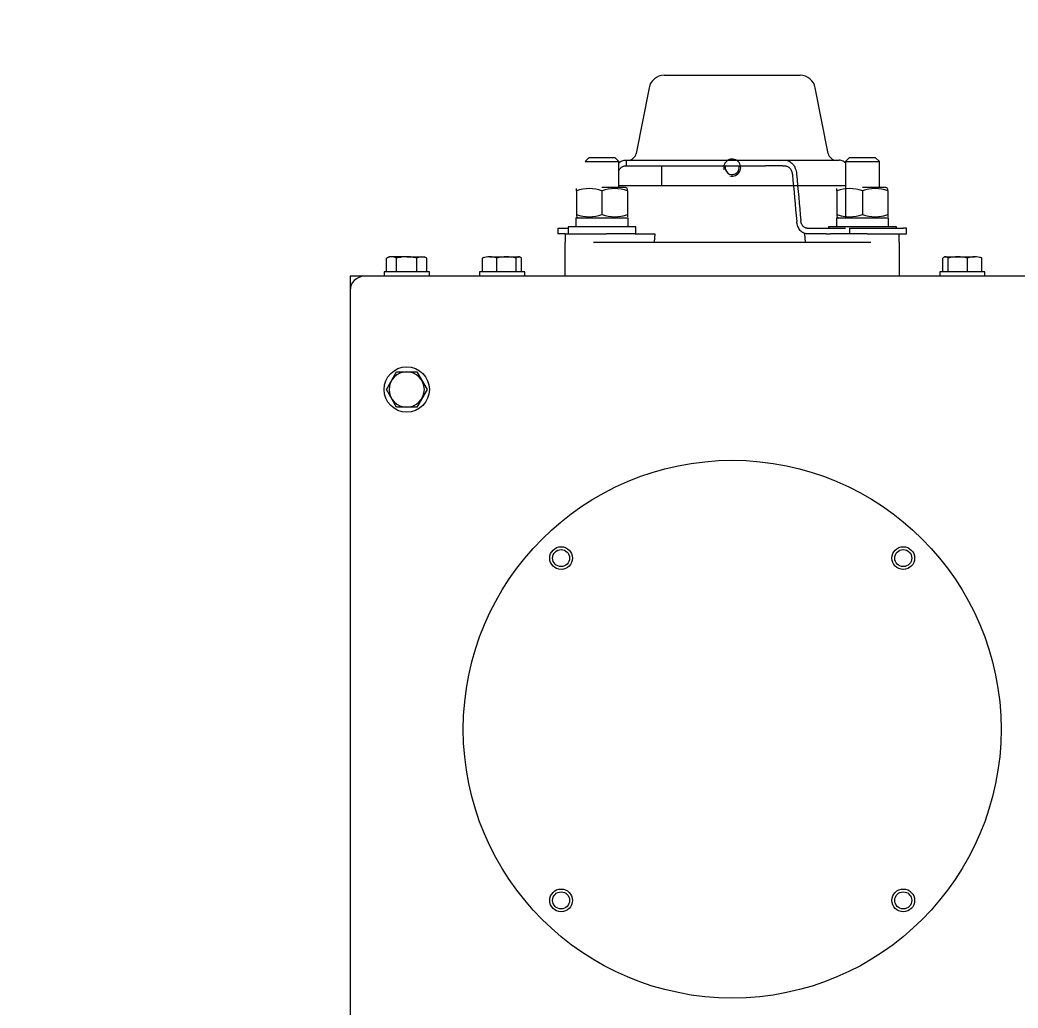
# Model space of a CAD drawing. Extents: x -681219 to -550379, y -242630 to -158199.
# Drawn here: x -573997.5 to -573644.8, y -222165.2 to -221816.2 of the extents above; entities that cross this region are included whole.
import ezdxf

# ---------------------------------------------------------------- set-up
doc = ezdxf.new("R2010")
doc.units = 0
doc.header["$LTSCALE"] = 1000
doc.linetypes.add('C2', pattern=[17, 14, -1, 1, -1])
for name, color, linetype in [('88019900427', 7, 'CONTINUOUS'), ('AAD0802002', 7, 'CONTINUOUS'), ('AAD0803002', 7, 'CONTINUOUS'), ('BAC1204501', 7, 'CONTINUOUS'), ('DAE09050701', 7, 'CONTINUOUS'), ('FAA00601', 7, 'CONTINUOUS'), ('FAA01201', 7, 'CONTINUOUS'), ('GAB00802', 7, 'CONTINUOUS'), ('GAB01201', 7, 'CONTINUOUS'), ('GAE01201', 7, 'CONTINUOUS'), ('GZDH011002071', 7, 'CONTINUOUS'), ('GZDH011027981', 7, 'CONTINUOUS'), ('GZDH011028001', 7, 'CONTINUOUS'), ('NEW1', 2, 'CONTINUOUS'), ('中心线', 4, 'C2')]:
    doc.layers.add(name, color=color, linetype=linetype)
doc.styles.add('ISOCP', font='isocp.shx', dxfattribs={"bigfont": 'gbcbig.shx'})
doc.dimstyles.new('STD2', dxfattribs={"dimscale": 40, "dimtxt": 2.5, "dimasz": 2.5, "dimexe": 1, "dimexo": 0.7, "dimgap": 0.7, "dimtad": 1, "dimdec": 0, "dimdsep": 46, "dimtxsty": 'ISOCP', "dimcen": 2.5, "dimadec": 1, "dimazin": 2, "dimtfac": 1, "dimtdec": 0, "dimtmove": 0, "dimatfit": 3, "dimfxl": 0, "dimarcsym": 0})

# ---------------------------------------------------------------- blocks, each defined once
blk = doc.blocks.new('fushitu')
at = {"layer": '88019900427', "color": 7, "linetype": 'Continuous'}
for p, q in [((5193.02, 1781), (5240.98, 1781)), ((5187.63, 1776.56), (5183.08, 1753.42)), ((5250.92, 1753.42), (5246.37, 1776.56)), ((5179.22, 1751), (5179.5, 1751)), ((5179.5, 1751), (5228.82, 1751)), ((5179.5, 1751), (5179.5, 1749)), ((5228.82, 1751), (5234.95, 1751)), ((5234.95, 1751), (5235.68, 1751)), ((5235.68, 1751), (5254.78, 1751)), ((5179.22, 1749), (5179.5, 1749)), ((5179.5, 1749), (5228.82, 1749)), ((5234.95, 1749), (5228.82, 1749)), ((5234.95, 1749), (5235.68, 1749)), ((5155.43, 1727), (5156.9, 1727)), ((5155.43, 1727), (5155.43, 1725)), ((5156.9, 1725), (5155.43, 1725)), ((5156.9, 1727), (5159, 1727)), ((5158, 1725), (5156.9, 1725)), ((5243.44, 1727), (5247.09, 1727)), ((5247.09, 1725), (5243.44, 1725)), ((5247.09, 1727), (5249.92, 1727)), ((5249.92, 1725), (5247.09, 1725)), ((5249.92, 1727), (5257, 1727)), ((5250.21, 1725), (5249.92, 1725)), ((5258.43, 1727), (5264.64, 1727)), ((5258.43, 1727), (5258.43, 1725)), ((5264.64, 1725), (5258.43, 1725)), ((5264.64, 1727), (5277.49, 1727)), ((5264.64, 1725), (5266.7, 1725)), ((5276, 1725), (5277.49, 1725)), ((5278.57, 1727), (5277.49, 1727)), ((5277.49, 1725), (5278.57, 1725)), ((5278.57, 1725), (5278.57, 1727))]:
    blk.add_line(p, q, dxfattribs=at)
for centre, radius, start, end in [((5193.02, 1775.5), 5.5, 90, 168.887), ((5240.98, 1775.5), 5.5, 11.113, 90), ((5180.14, 1754), 3, 270, 348.887), ((5253.86, 1754), 3, 191.113, 270)]:
    blk.add_arc(centre, radius, start, end, dxfattribs=at)
for points, knots in [([(5176.97, 1750.09), (5177.03, 1750.14), (5177.09, 1750.19), (5177.36, 1750.41), (5177.58, 1750.55), (5178.03, 1750.77), (5178.27, 1750.86), (5178.74, 1750.97), (5178.98, 1751), (5179.22, 1751)], [0.5889926, 0.5889926, 0.5889926, 0.5889926, 0.625, 0.625, 0.75, 0.75, 0.875, 0.875, 1, 1, 1, 1]), ([(5235.68, 1751), (5235.93, 1751), (5236.16, 1750.97), (5236.64, 1750.86), (5236.88, 1750.77), (5237.33, 1750.55), (5237.55, 1750.41), (5237.97, 1750.08), (5238.17, 1749.88), (5238.54, 1749.45), (5238.71, 1749.21), (5239.02, 1748.69), (5239.16, 1748.41), (5239.4, 1747.81), (5239.49, 1747.5), (5239.65, 1746.86), (5239.7, 1746.52), (5239.73, 1746.18)], [0, 0, 0, 0, 0.125, 0.125, 0.25, 0.25, 0.375, 0.375, 0.5, 0.5, 0.625, 0.625, 0.75, 0.75, 0.875, 0.875, 1, 1, 1, 1]), ([(5257.02, 1750.1), (5256.96, 1750.15), (5256.91, 1750.19), (5256.64, 1750.41), (5256.42, 1750.55), (5255.97, 1750.77), (5255.73, 1750.86), (5255.26, 1750.97), (5255.02, 1751), (5254.78, 1751)], [0.5912663, 0.5912663, 0.5912663, 0.5912663, 0.625, 0.625, 0.75, 0.75, 0.875, 0.875, 1, 1, 1, 1]), ([(5176.97, 1747.26), (5177.04, 1747.41), (5177.11, 1747.56), (5177.29, 1747.86), (5177.41, 1748.02), (5177.64, 1748.29), (5177.77, 1748.41), (5178.04, 1748.62), (5178.18, 1748.71), (5178.47, 1748.86), (5178.61, 1748.91), (5178.92, 1748.98), (5179.07, 1749), (5179.22, 1749)], [0.2716801, 0.2716801, 0.2716801, 0.2716801, 0.375, 0.375, 0.5, 0.5, 0.625, 0.625, 0.75, 0.75, 0.875, 0.875, 1, 1, 1, 1]), ([(5235.68, 1749), (5235.84, 1749), (5235.99, 1748.98), (5236.29, 1748.91), (5236.44, 1748.86), (5236.73, 1748.71), (5236.87, 1748.62), (5237.14, 1748.41), (5237.27, 1748.29), (5237.5, 1748.01), (5237.61, 1747.86), (5237.81, 1747.53), (5237.9, 1747.35), (5238.05, 1746.97), (5238.11, 1746.77), (5238.21, 1746.36), (5238.25, 1746.15), (5238.27, 1745.93)], [0, 0, 0, 0, 0.125, 0.125, 0.25, 0.25, 0.375, 0.375, 0.5, 0.5, 0.625, 0.625, 0.75, 0.75, 0.875, 0.875, 1, 1, 1, 1]), ([(5243.44, 1725), (5243.22, 1725), (5243, 1725.03), (5242.57, 1725.13), (5242.36, 1725.21), (5241.96, 1725.42), (5241.76, 1725.55), (5241.38, 1725.85), (5241.2, 1726.03), (5240.87, 1726.42), (5240.71, 1726.64), (5240.43, 1727.11), (5240.31, 1727.37), (5240.1, 1727.91), (5240.01, 1728.19), (5239.87, 1728.77), (5239.82, 1729.08), (5239.79, 1729.38)], [0, 0, 0, 0, 0.125, 0.125, 0.25, 0.25, 0.375, 0.375, 0.5, 0.5, 0.625, 0.625, 0.75, 0.75, 0.875, 0.875, 1, 1, 1, 1]), ([(5243.44, 1727), (5243.31, 1727), (5243.18, 1727.02), (5242.92, 1727.08), (5242.79, 1727.13), (5242.55, 1727.25), (5242.43, 1727.33), (5242.2, 1727.51), (5242.1, 1727.62), (5241.8, 1727.97), (5241.63, 1728.26), (5241.44, 1728.74), (5241.38, 1728.92), (5241.3, 1729.26), (5241.27, 1729.44), (5241.26, 1729.63)], [0, 0, 0, 0, 0.125, 0.125, 0.25, 0.25, 0.375, 0.375, 0.5, 0.5, 0.75, 0.75, 0.875, 0.875, 1, 1, 1, 1])]:
    blk.add_open_spline(points, degree=3, knots=knots, dxfattribs=at)
for points in [[(5238.27, 1745.93), (5238.78, 1740.42), (5239.29, 1734.9), (5239.79, 1729.38)], [(5239.73, 1746.18), (5240.24, 1740.66), (5240.75, 1735.15), (5241.26, 1729.63)]]:
    blk.add_open_spline(points, degree=3, dxfattribs=at)
at = {"layer": 'AAD0802002', "color": 7, "linetype": 'Continuous'}
for p, q in [((5094.81, 1670), (5098.4, 1676.23)), ((5098.4, 1676.23), (5102, 1676.23)), ((5102, 1676.23), (5105.6, 1676.23)), ((5105.6, 1676.23), (5109.19, 1670)), ((5098.4, 1663.77), (5094.81, 1670)), ((5109.19, 1670), (5105.6, 1663.77)), ((5102, 1663.77), (5098.4, 1663.77)), ((5105.6, 1663.77), (5102, 1663.77))]:
    blk.add_line(p, q, dxfattribs=at)
for start, end in [(90, 270), (270, 90)]:
    blk.add_arc((5102, 1670), 6.23, start, end, dxfattribs=at)
at = {"layer": 'AAD0803002', "color": 7, "linetype": 'Continuous'}
for p, q in [((5095.85, 1716.9), (5094.9, 1716.35)), ((5094.9, 1711.6), (5094.9, 1716.35)), ((5102, 1716.9), (5095.85, 1716.9)), ((5098.45, 1711.6), (5098.45, 1716.35)), ((5102, 1716.9), (5108.15, 1716.9)), ((5105.55, 1711.6), (5105.55, 1716.35)), ((5109.1, 1716.35), (5108.15, 1716.9)), ((5109.1, 1711.6), (5109.1, 1716.35)), ((5128.82, 1711.6), (5128.82, 1716.35)), ((5131.34, 1716.9), (5141.83, 1716.9)), ((5133.85, 1711.6), (5133.85, 1716.35)), ((5140.7, 1711.6), (5140.7, 1716.35)), ((5142.54, 1711.6), (5142.54, 1716.35)), ((5291.46, 1711.6), (5291.46, 1716.35)), ((5292.17, 1716.9), (5302.66, 1716.9)), ((5293.3, 1711.6), (5293.3, 1716.35)), ((5300.15, 1711.6), (5300.15, 1716.35)), ((5305.18, 1711.6), (5305.18, 1716.35))]:
    blk.add_line(p, q, dxfattribs=at)
for centre, radius, start, end in [((5096.68, 1713.73), 3.17, 55.9392, 124.0637), ((5107.32, 1713.73), 3.17, 55.936, 124.0611), ((5131.46, 1710.32), 6.58, 91.087, 113.5957), ((5131.21, 1710.31), 6.59, 66.4139, 88.9034), ((5137.27, 1705.85), 11.04, 71.9116, 108.0869), ((5296.73, 1705.85), 11.04, 71.9132, 108.0883), ((5302.79, 1710.31), 6.59, 91.0966, 113.5861), ((5302.54, 1710.32), 6.58, 66.4043, 88.913)]:
    blk.add_arc(centre, radius, start, end, dxfattribs=at)
for points, knots in [([(5102, 1716.9), (5101.4, 1716.9), (5100.8, 1716.85), (5099.62, 1716.66), (5099.03, 1716.52), (5098.45, 1716.35)], [0, 0, 0, 0, 0.5, 0.5, 1, 1, 1, 1]), ([(5105.55, 1716.35), (5104.98, 1716.52), (5104.39, 1716.65), (5103.21, 1716.85), (5102.6, 1716.9), (5102, 1716.9)], [0, 0, 0, 0, 0.5, 0.5, 1, 1, 1, 1]), ([(5142.54, 1716.35), (5142.24, 1716.69), (5141.94, 1716.9), (5141.55, 1716.9), (5141.47, 1716.89), (5141.31, 1716.84), (5141.23, 1716.8), (5141, 1716.66), (5140.85, 1716.52), (5140.7, 1716.35)], [0, 0, 0, 0, 0.5, 0.5, 0.625, 0.625, 0.75, 0.75, 1, 1, 1, 1]), ([(5293.3, 1716.35), (5293, 1716.69), (5292.69, 1716.9), (5292.3, 1716.9), (5292.22, 1716.89), (5292.07, 1716.84), (5291.99, 1716.8), (5291.76, 1716.66), (5291.61, 1716.52), (5291.46, 1716.35)], [0, 0, 0, 0, 0.5, 0.5, 0.625, 0.625, 0.75, 0.75, 1, 1, 1, 1]), ([(5304.69, 1716.77), (5304.7, 1716.77), (5304.71, 1716.76), (5304.87, 1716.66), (5305.03, 1716.52), (5305.18, 1716.35)], [0.7317444, 0.7317444, 0.7317444, 0.7317444, 0.75, 0.75, 1, 1, 1, 1])]:
    blk.add_open_spline(points, degree=3, knots=knots, dxfattribs=at)
blk.add_open_spline([(5128.82, 1716.35), (5128.99, 1716.53), (5129.15, 1716.67), (5129.31, 1716.77)], degree=3, dxfattribs=at)
at = {"layer": 'BAC1204501', "color": 7, "linetype": 'Continuous'}
for p, q in [((5166.5, 1752), (5165, 1750.5)), ((5165, 1750.5), (5177, 1750.5)), ((5166.5, 1752), (5175.5, 1752)), ((5177, 1750.5), (5175.5, 1752)), ((5177, 1741.4), (5177, 1750.5)), ((5258.5, 1752), (5257, 1750.5)), ((5257, 1750.5), (5269, 1750.5)), ((5257, 1750.5), (5257, 1730.6)), ((5258.5, 1752), (5267.5, 1752)), ((5269, 1750.5), (5267.5, 1752)), ((5269, 1741.4), (5269, 1750.5))]:
    blk.add_line(p, q, dxfattribs=at)
at = {"layer": 'DAE09050701', "color": 7, "linetype": 'Continuous'}
for p, q in [((5192, 1749), (5192, 1742)), ((5257, 1742), (5177, 1742)), ((5158, 1725), (5172.56, 1725)), ((5158, 1725), (5158, 1722)), ((5182.76, 1725), (5189.65, 1725)), ((5189.65, 1725), (5189.43, 1722)), ((5242.86, 1722), (5242.62, 1725)), ((5250.21, 1725), (5251.75, 1725)), ((5266.49, 1725), (5275.99, 1725)), ((5276, 1722), (5276, 1725)), ((5158, 1710), (5158, 1722)), ((5168, 1722), (5266, 1722)), ((5276, 1722), (5276, 1710))]:
    blk.add_line(p, q, dxfattribs=at)
for radius, start, end in [(3, 255, 195), (2.5, 165.9545, 0), (2.5, 0, 14.0793)]:
    blk.add_arc((5217, 1748.4), radius, start, end, dxfattribs=at)
at = {"layer": 'FAA00601', "color": 7, "linetype": 'Continuous'}
for centre in [(5156.54, 1610.46), (5277.46, 1610.46), (5156.54, 1489.54), (5277.46, 1489.54)]:
    blk.add_circle(centre, 3, dxfattribs=at)
at = {"layer": 'FAA01201', "color": 7, "linetype": 'Continuous'}
for p, q in [((5162, 1740.19), (5162, 1741)), ((5162, 1740.19), (5162, 1731.81)), ((5179.3, 1741.4), (5171, 1741.4)), ((5171, 1740.19), (5171, 1731.81)), ((5180, 1741), (5179.3, 1741.4)), ((5180, 1740.19), (5180, 1740.93)), ((5180, 1740.19), (5180, 1731.81)), ((5254, 1740.19), (5254, 1741)), ((5254, 1740.19), (5254, 1731.81)), ((5271.3, 1741.4), (5263, 1741.4)), ((5263, 1740.19), (5263, 1731.81)), ((5272, 1741), (5271.3, 1741.4)), ((5272, 1740.19), (5272, 1740.93)), ((5272, 1740.19), (5272, 1731.81)), ((5162, 1731.81), (5162, 1731.07)), ((5180, 1731.81), (5180, 1731)), ((5254, 1731.81), (5254, 1731.07)), ((5272, 1731.81), (5272, 1731)), ((5162, 1731), (5162.7, 1730.6)), ((5254, 1731), (5254.7, 1730.6))]:
    blk.add_line(p, q, dxfattribs=at)
for centre, start, end in [((5166.5, 1727.88), 69.9144, 110.0839), ((5175.5, 1727.88), 69.9161, 110.0855), ((5258.5, 1727.88), 69.9144, 110.0839), ((5267.5, 1727.88), 69.9161, 110.0855), ((5166.5, 1744.12), 249.9161, 290.0855), ((5166.5, 1744.12), 249.9161, 263.3707), ((5175.5, 1744.12), 249.9144, 290.0839), ((5175.5, 1744.12), 276.6611, 290.0839), ((5258.5, 1744.12), 249.9161, 290.0855), ((5258.5, 1744.12), 249.9161, 263.3707), ((5267.5, 1744.12), 249.9144, 290.0839), ((5267.5, 1744.12), 276.6611, 290.0839)]:
    blk.add_arc(centre, 13.1, start, end, dxfattribs=at)
at = {"layer": 'GAB00802', "color": 7, "linetype": 'Continuous'}
for p, q in [((5110, 1711.6), (5094, 1711.6)), ((5094, 1711.6), (5094, 1710)), ((5110, 1710), (5110, 1711.6)), ((5143.68, 1711.6), (5127.68, 1711.6)), ((5127.68, 1711.6), (5127.68, 1710)), ((5143.68, 1710), (5143.68, 1711.6)), ((5306.32, 1711.6), (5290.32, 1711.6)), ((5290.32, 1711.6), (5290.32, 1710)), ((5306.32, 1710), (5306.32, 1711.6))]:
    blk.add_line(p, q, dxfattribs=at)
blk.add_circle((5102, 1670), 8, dxfattribs=at)
at = {"layer": 'GAB01201', "color": 7, "linetype": 'Continuous'}
for p, q in [((5183, 1727.5), (5159, 1727.5)), ((5159, 1727.5), (5159, 1725)), ((5182.76, 1725), (5172.56, 1725)), ((5183, 1725), (5183, 1727.5)), ((5275, 1727.5), (5251, 1727.5)), ((5251, 1727.5), (5251, 1727)), ((5258.43, 1725), (5251.75, 1725)), ((5275, 1727), (5275, 1727.5))]:
    blk.add_line(p, q, dxfattribs=at)
at = {"layer": 'GAE01201', "color": 7, "linetype": 'Continuous'}
for p, q in [((5161.8, 1730.6), (5180.2, 1730.6)), ((5161.8, 1730.6), (5161.8, 1727.5)), ((5180.2, 1727.5), (5180.2, 1730.6)), ((5253.8, 1730.6), (5272.2, 1730.6)), ((5253.8, 1730.6), (5253.8, 1727.5)), ((5272.2, 1727.5), (5272.2, 1730.6))]:
    blk.add_line(p, q, dxfattribs=at)
at = {"layer": 'GZDH011002071', "color": 7, "linetype": 'Continuous'}
for p, q in [((5087, 1710), (5082, 1710)), ((5082, 1710), (5082, 1705))]:
    blk.add_line(p, q, dxfattribs=at)
at = {"layer": 'GZDH011027981', "color": 7, "linetype": 'Continuous'}
for p, q in [((5347, 1710), (5087, 1710)), ((5082, 1705), (5082, 1381))]:
    blk.add_line(p, q, dxfattribs=at)
blk.add_arc((5087, 1705), 5, 90, 180, dxfattribs=at)
at = {"layer": 'GZDH011028001', "color": 7, "linetype": 'Continuous'}
for centre, radius in [((5217, 1550), 95), ((5156.54, 1610.46), 4), ((5277.46, 1610.46), 4), ((5156.54, 1489.54), 4), ((5277.46, 1489.54), 4)]:
    blk.add_circle(centre, radius, dxfattribs=at)

msp = doc.modelspace()

# ---------------------------------------------------------------- block references
at = {"layer": '中心线'}
msp.add_blockref('fushitu', (-578962.82, -223616.6983), dxfattribs=at)

# ---------------------------------------------------------------- leaders
at = {"layer": 'NEW1', "color": 2}
msp.add_leader([(-573997.4706, -222743.3161), (-572530.3248, -221787.3675)], dimstyle='STD2', override={"dimgap": 0.7, "dimtad": 0}, dxfattribs=at)

doc.saveas('drawing.dxf')
